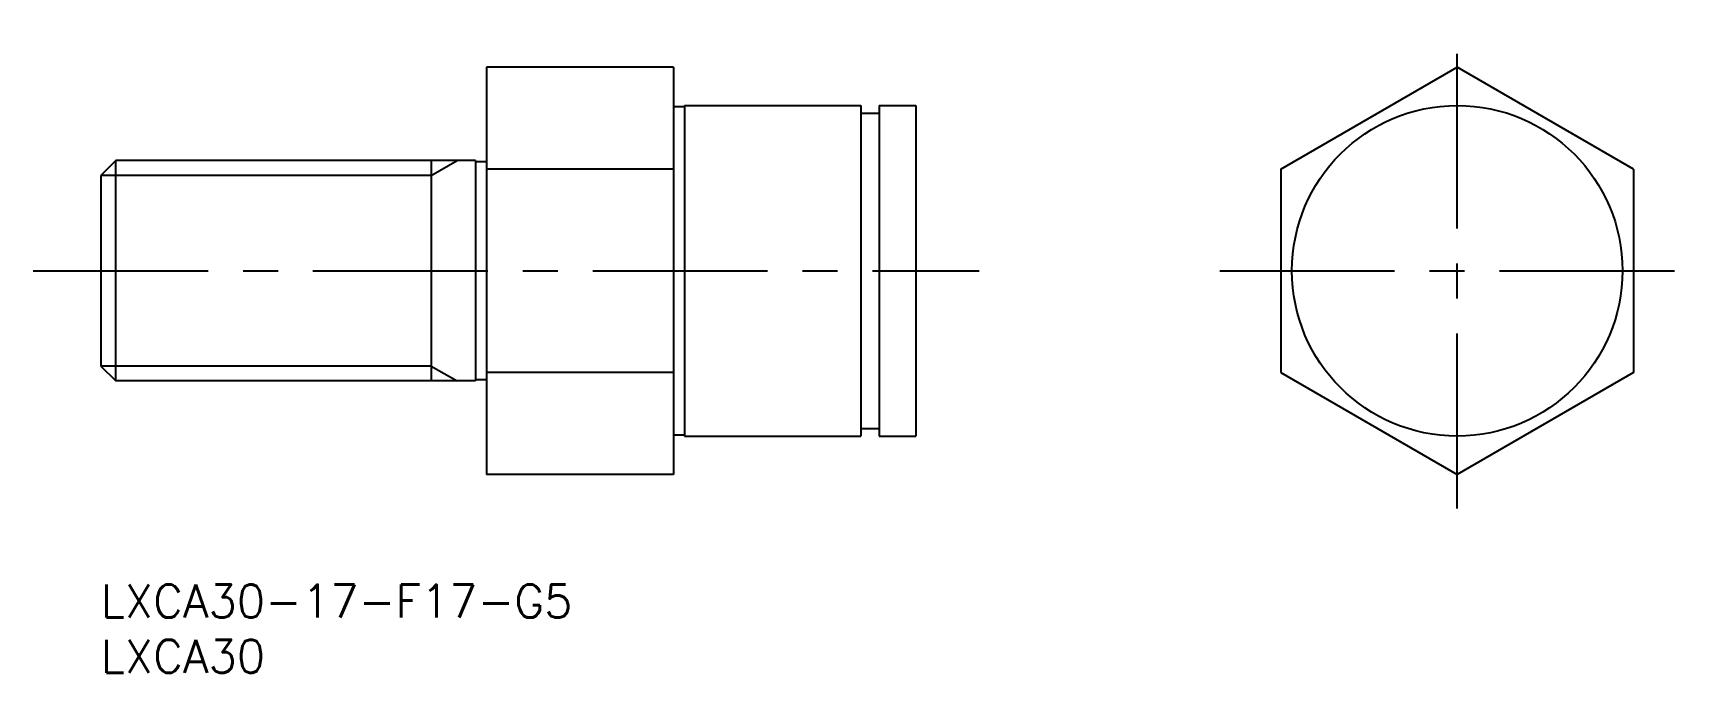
# Model space of a CAD drawing. Extents: x -6 to 145, y -8 to 50.
import ezdxf

# ---------------------------------------------------------------- set-up
doc = ezdxf.new("R2010")
doc.units = 0
doc.header["$LTSCALE"] = 0.5
doc.linetypes.add('CENTER', pattern=[50.8, 31.75, -6.35, 6.35, -6.35])
for name, color, linetype in [('MSM_CENTER', 1, 'CENTER'), ('MSM_CONTINUOUS', 7, 'CONTINUOUS'), ('MSM_NARROW', 5, 'CONTINUOUS'), ('MSM_PART_NUMBER', 7, 'CONTINUOUS')]:
    doc.layers.add(name, color=color, linetype=linetype)
doc.styles.get("Standard").update_dxf_attribs({"font": 'txt.shx', "height": 3, "bigfont": 'bigfont.shx'})

# ---------------------------------------------------------------- blocks, each defined once
blk = doc.blocks.new('*U8')
at = {"layer": 'MSM_PART_NUMBER'}
blk.add_text('LXCA30-17-F17-G5', height=3, dxfattribs=at).set_placement((0, -3))
blk = doc.blocks.new('*U9')
at = {"layer": 'MSM_PART_NUMBER'}
blk.add_text('LXCA30', height=3, dxfattribs=at).set_placement((0, -8))

msp = doc.modelspace()

# ---------------------------------------------------------------- linework, layer by layer
at = {"layer": 'MSM_CENTER'}
for p, q in [((123.14, 6.91), (123.14, 50.04)), ((-6.14, 28.48), (79.74, 28.48)), ((101.58, 28.48), (144.71, 28.48))]:
    msp.add_line(p, q, dxfattribs=at)
at = {"layer": 'MSM_CONTINUOUS'}
for p, q in [((35, 46.95), (35, 10)), ((52, 46.95), (35, 46.95)), ((52, 46.95), (52, 10)), ((107.14, 37.71), (123.14, 46.95)), ((139.14, 37.71), (123.14, 46.95)), ((52, 43.38), (53, 43.38)), ((53, 43.48), (69, 43.48)), ((53, 43.48), (53, 13.48)), ((69, 43.48), (69, 13.48)), ((69, 42.78), (70.65, 42.78)), ((70.65, 43.48), (70.65, 13.48)), ((70.65, 43.48), (74, 43.48)), ((74, 43.48), (74, 13.48)), ((1.35, 38.48), (0, 37.12)), ((1.35, 18.48), (1.35, 38.48)), ((34, 38.48), (1.35, 38.48)), ((30, 38.48), (30, 18.48)), ((34, 38.48), (34, 18.48)), ((35, 38.38), (34, 38.38)), ((52, 37.71), (35, 37.71)), ((107.14, 37.71), (107.14, 19.24)), ((139.14, 37.71), (139.14, 19.24)), ((0, 37.12), (0, 19.83)), ((0, 19.83), (1.35, 18.48)), ((34, 18.48), (1.35, 18.48)), ((35, 18.58), (34, 18.58)), ((52, 19.24), (35, 19.24)), ((107.14, 19.24), (123.14, 10)), ((139.14, 19.24), (123.14, 10)), ((69, 14.18), (70.65, 14.18)), ((52, 13.58), (53, 13.58)), ((53, 13.48), (69, 13.48)), ((70.65, 13.48), (74, 13.48)), ((52, 10), (35, 10))]:
    msp.add_line(p, q, dxfattribs=at)
msp.add_circle((123.14, 28.48), 15, dxfattribs=at)
at = {"layer": 'MSM_NARROW'}
for p, q in [((30, 37.12), (32.34, 38.48)), ((30, 37.12), (0, 37.12)), ((30, 19.83), (0, 19.83)), ((30, 19.83), (32.34, 18.48))]:
    msp.add_line(p, q, dxfattribs=at)

# ---------------------------------------------------------------- block references
at = {"layer": 'MSM_CONTINUOUS'}
for name in ['*U8', '*U9']:
    msp.add_blockref(name, (0, 0), dxfattribs=at)

doc.saveas('drawing.dxf')
